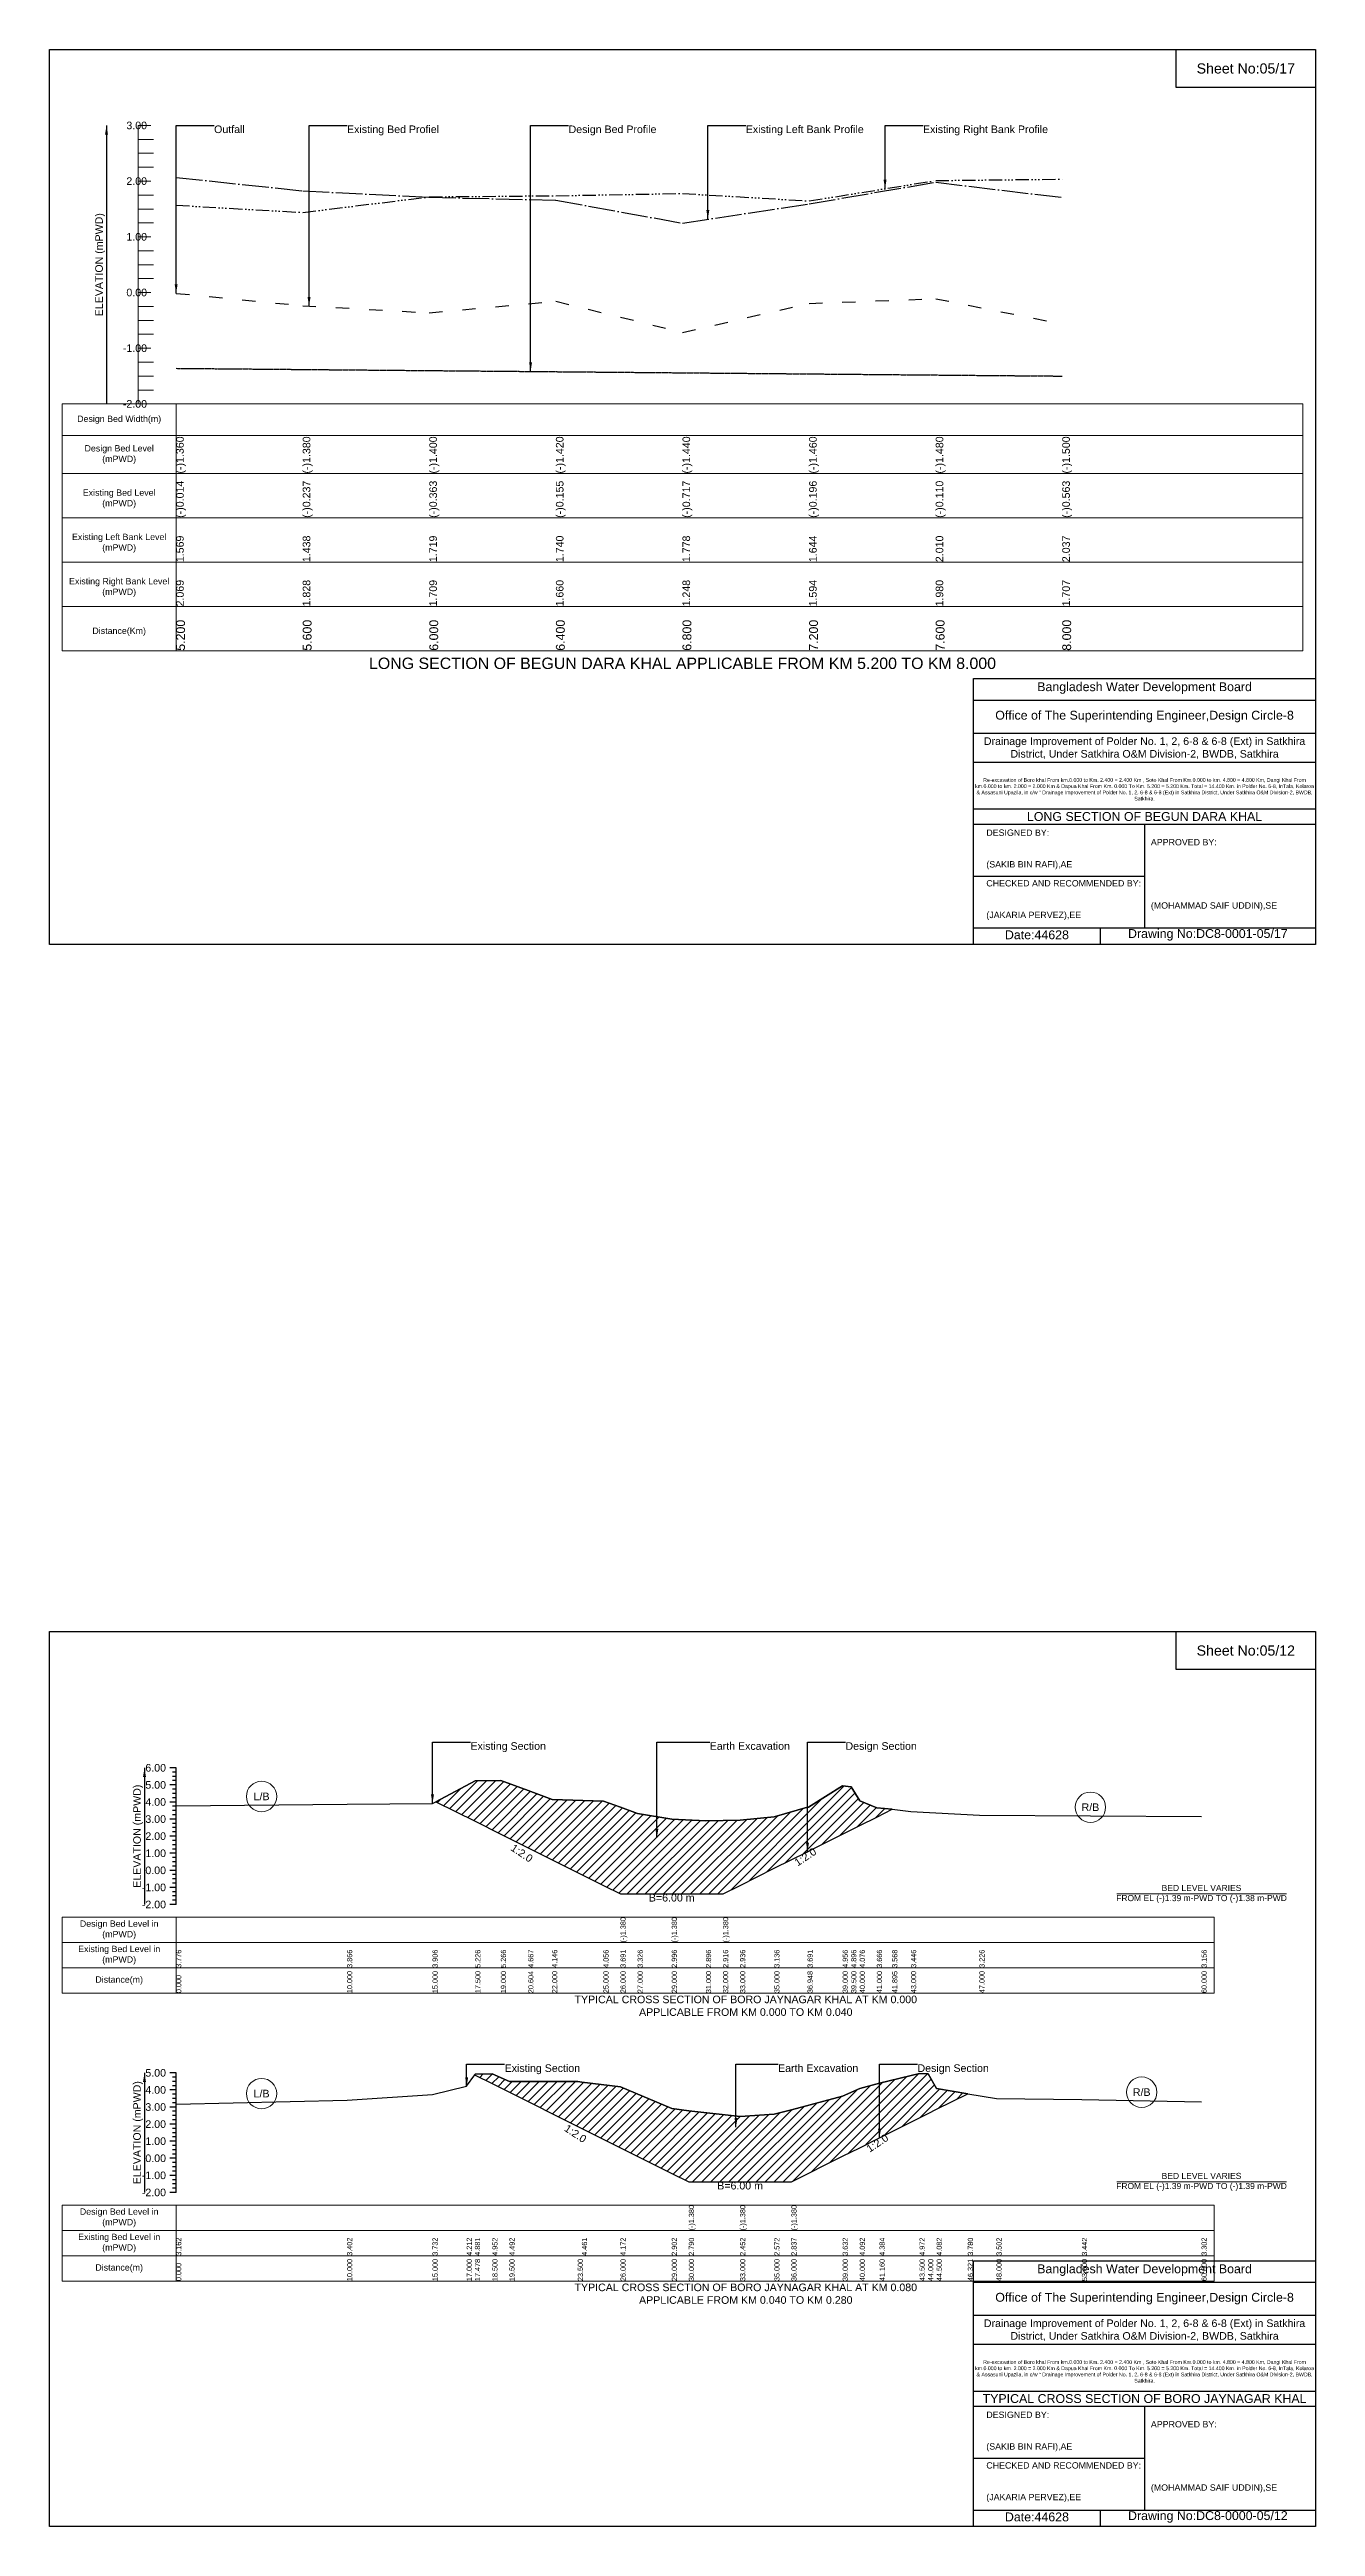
# Model space of a CAD drawing. Header units: inches. Extents: x 91000 to 268000, y -5656 to 20000.
# Drawn here: x 140000 to 148000, y -5656 to 10000 of the extents above; entities that cross this region are included whole.
import ezdxf

# ---------------------------------------------------------------- set-up
doc = ezdxf.new("R2010")
doc.units = ezdxf.units.IN
doc.header["$LTSCALE"] = 7
doc.header["$MEASUREMENT"] = 0
for name, pattern in [('ACAD_ISO03W100', [30, 12, -18]), ('ACAD_ISO04W100', [30, 24, -3, 0, -3]), ('ACAD_ISO14W100', [24, 12, -3, 0, -3, 0, -3, 0, -3]), ('CENTER', [2, 1.25, -0.25, 0.25, -0.25])]:
    doc.linetypes.add(name, pattern=pattern)
for name, color, linetype, lineweight in [('Cross section Data Border', 7, 'Continuous', 9), ('Cross Section Labels', 7, 'Continuous', 9), ('Design Bed Level Long Section', 7, 'CENTER', 25), ('Existing Bed Level for Long Section', 7, 'ACAD_ISO03W100', 25), ('Existing Left Bank of Long section', 7, 'ACAD_ISO04W100', 25), ('Existing Right Bank of Long Section', 7, 'ACAD_ISO14W100', 25), ('Existing_Bed_Level for Xsection', 7, 'Continuous', 25), ('Long Section Border', 7, 'Continuous', 9), ('Long Section Labels', 7, 'Continuous', 9), ('Vscale for Long Section', 7, 'Continuous', 9)]:
    doc.layers.add(name, color=color, linetype=linetype, lineweight=lineweight)
doc.styles.get("Standard").update_dxf_attribs({"font": 'arial.ttf'})
doc.dimstyles.get("Standard").update_dxf_attribs({"dimtxt": 0.18, "dimasz": 0.18, "dimexe": 0.18, "dimexo": 0.0625, "dimgap": 0.09, "dimtad": 0, "dimtih": 1, "dimtoh": 1, "dimdec": 4, "dimzin": 0, "dimdsep": 46, "dimtxsty": 'Standard', "dimcen": 0.09, "dimadec": 0, "dimazin": 0, "dimtfac": 1, "dimtdec": 4, "dimtofl": 0, "dimtmove": 0, "dimatfit": 3, "dimfxl": 1, "dimtolj": 1, "dimtzin": 0, "dimarcsym": 0})

msp = doc.modelspace()

# ---------------------------------------------------------------- hatches: boundary and pattern name
at = {"layer": 'Existing_Bed_Level for Xsection'}
h = msp.add_hatch(dxfattribs=at)
h.set_pattern_fill('ANSI31', color=256, scale=324, style=0)
h.paths.add_polyline_path([(142442, -1075), (142690, -1199), (142852, -1280), (143025, -1366), (143176, -1442), (143500, -1604), (143608, -1658), (143716, -1658), (143932, -1658), (144148, -1658), (144256, -1658), (144364, -1604), (144580, -1496), (144790, -1391), (144796, -1388), (145012, -1280), (145066, -1253), (145120, -1226), (145228, -1172), (145325, -1123), (145228, -1113), (145120, -1069), (145066, -980), (145012, -974), (144796, -1109), (144790, -1110), (144580, -1170), (144364, -1192), (144256, -1194), (144148, -1196), (143932, -1185), (143716, -1150), (143608, -1110), (143500, -1071), (143176, -1061), (143025, -1005), (142852, -940), (142690, -944)])
h = msp.add_hatch(dxfattribs=at)
h.set_pattern_fill('ANSI31', color=256, scale=324, style=0)
h.paths.add_polyline_path([(142688, -2802), (142690, -2803), (142798, -2857), (142906, -2911), (143338, -3127), (143364, -3140), (143608, -3262), (143932, -3424), (144040, -3478), (144364, -3478), (144580, -3478), (144688, -3478), (145012, -3316), (145120, -3262), (145245, -3199), (145498, -3073), (145552, -3046), (145606, -3019), (145803, -2921), (145606, -2888), (145552, -2794), (145498, -2792), (145245, -2855), (145120, -2887), (145012, -2937), (144688, -3022), (144580, -3051), (144364, -3064), (144040, -3028), (143932, -3015), (143608, -2878), (143364, -2847), (143338, -2844), (142906, -2844), (142798, -2794), (142690, -2798)])

# ---------------------------------------------------------------- linework, layer by layer
for points in [[(140000, 10000), (148000, 10000), (148000, 4344), (140000, 4344)], [(147120, 10000), (148000, 10000), (148000, 9760), (147120, 9760)], [(140000, 0), (148000, 0), (148000, -5656), (140000, -5656)], [(147120, 0), (148000, 0), (148000, -240), (147120, -240)]]:
    msp.add_lwpolyline(points, close=True)
for points in [[(145840, 4344), (145840, 6024), (148000, 6024)], [(145840, 5888), (148000, 5888)], [(145840, 5680), (148000, 5680)], [(145840, 5496), (148000, 5496)], [(145840, 5200), (148000, 5200)], [(145840, 5104), (148000, 5104)], [(146920, 5104), (146920, 4448)], [(145840, 4776), (146920, 4776)], [(145840, 4448), (148000, 4448)], [(146640, 4448), (146640, 4344)], [(145840, -5656), (145840, -3976), (148000, -3976)], [(145840, -4112), (148000, -4112)], [(145840, -4320), (148000, -4320)], [(145840, -4504), (148000, -4504)], [(145840, -4800), (148000, -4800)], [(145840, -4896), (148000, -4896)], [(146920, -4896), (146920, -5552)], [(145840, -5224), (146920, -5224)], [(145840, -5552), (148000, -5552)], [(146640, -5552), (146640, -5656)]]:
    msp.add_lwpolyline(points)
at = {"layer": 'Cross section Data Border'}
for points in [[(140080, -1805), (147360, -1805), (147360, -2285), (140080, -2285)], [(140080, -3625), (147360, -3625), (147360, -4105), (140080, -4105)]]:
    msp.add_lwpolyline(points, close=True, dxfattribs=at)
for points in [[(140800, -1805), (140800, -2285)], [(140080, -1965), (147360, -1965)], [(140080, -2125), (147360, -2125)], [(140800, -3625), (140800, -4105)], [(140080, -3785), (147360, -3785)], [(140080, -3945), (147360, -3945)]]:
    msp.add_lwpolyline(points, dxfattribs=at)
at = {"layer": 'Cross Section Labels'}
for points in [[(146744, -1658), (147816, -1658)], [(146744, -3478), (147816, -3478)]]:
    msp.add_lwpolyline(points, dxfattribs=at)
for centre in [(141340, -1042), (146578, -1110), (146902, -2911), (141340, -2920)]:
    msp.add_circle(centre, 96, dxfattribs=at)
at = {"layer": 'Design Bed Level Long Section'}
msp.add_lwpolyline([(140800, 7985), (141600, 7978), (142400, 7971), (143200, 7964), (144000, 7957), (144800, 7950), (145600, 7943), (146400, 7936)], dxfattribs=at)
at = {"layer": 'Existing Bed Level for Long Section'}
msp.add_lwpolyline([(140800, 8459), (141600, 8381), (142400, 8336), (143200, 8409), (144000, 8212), (144800, 8395), (145600, 8425), (146400, 8266)], dxfattribs=at)
at = {"layer": 'Existing Left Bank of Long section'}
msp.add_lwpolyline([(140800, 9192), (141600, 9107), (142400, 9066), (143200, 9048), (144000, 8903), (144800, 9025), (145600, 9161), (146400, 9065)], dxfattribs=at)
at = {"layer": 'Existing Right Bank of Long Section'}
msp.add_lwpolyline([(140800, 9016), (141600, 8970), (142400, 9069), (143200, 9076), (144000, 9090), (144800, 9043), (145600, 9172), (146400, 9181)], dxfattribs=at)
at = {"layer": 'Existing_Bed_Level for Xsection'}
for points in [[(140800, -861), (140760, -861)], [(140800, -888), (140776, -888)], [(140800, -915), (140776, -915)], [(140800, -1725), (140800, -1617), (140800, -1509), (140800, -1401), (140800, -1293), (140800, -1185), (140800, -1077), (140800, -969), (140800, -861)], [(140800, -969), (140760, -969)], [(140800, -1077), (140760, -1077)], [(140800, -942), (140776, -942)], [(140800, -996), (140776, -996)], [(140800, -1023), (140776, -1023)], [(140800, -1050), (140776, -1050)], [(140800, -1101), (141880, -1091), (142420, -1087), (142442, -1075), (142690, -944), (142852, -940), (143025, -1005), (143176, -1061), (143500, -1071), (143608, -1110), (143608, -1110), (143716, -1150), (143932, -1185), (143932, -1185), (144148, -1196), (144256, -1194), (144256, -1194), (144364, -1192), (144580, -1170), (144790, -1110), (144796, -1109), (145012, -974), (145066, -980), (145120, -1069), (145228, -1113), (145325, -1123), (145444, -1137), (145876, -1160), (147280, -1168)], [(140800, -1185), (140760, -1185)], [(140800, -1104), (140776, -1104)], [(140800, -1131), (140776, -1131)], [(140800, -1158), (140776, -1158)], [(140800, -1212), (140776, -1212)], [(140800, -1239), (140776, -1239)], [(140800, -1293), (140760, -1293)], [(140800, -1401), (140760, -1401)], [(140800, -1266), (140776, -1266)], [(140800, -1320), (140776, -1320)], [(140800, -1347), (140776, -1347)], [(140800, -1374), (140776, -1374)], [(140800, -1509), (140760, -1509)], [(140800, -1428), (140776, -1428)], [(140800, -1455), (140776, -1455)], [(140800, -1482), (140776, -1482)], [(140800, -1536), (140776, -1536)], [(140800, -1563), (140776, -1563)], [(140800, -1617), (140760, -1617)], [(140800, -1590), (140776, -1590)], [(140800, -1644), (140776, -1644)], [(140800, -1671), (140776, -1671)], [(140800, -1698), (140776, -1698)], [(140800, -1725), (140760, -1725)], [(140800, -2789), (140760, -2789)], [(140800, -2816), (140776, -2816)], [(140800, -3545), (140800, -3437), (140800, -3329), (140800, -3221), (140800, -3113), (140800, -3005), (140800, -2897), (140800, -2789)], [(140800, -2987), (141880, -2961), (142420, -2926), (142636, -2874), (142688, -2802), (142690, -2798), (142798, -2794), (142906, -2844), (143338, -2844), (143364, -2847), (143608, -2878), (143932, -3015), (144040, -3028), (144040, -3028), (144364, -3064), (144364, -3064), (144580, -3051), (144688, -3022), (144688, -3022), (145012, -2937), (145120, -2887), (145245, -2855), (145498, -2792), (145552, -2794), (145606, -2888), (145803, -2921), (145984, -2951), (146524, -2957), (147280, -2972)], [(140800, -2897), (140760, -2897)], [(140800, -2843), (140776, -2843)], [(140800, -2870), (140776, -2870)], [(140800, -2924), (140776, -2924)], [(140800, -2951), (140776, -2951)], [(140800, -3005), (140760, -3005)], [(140800, -3113), (140760, -3113)], [(140800, -2978), (140776, -2978)], [(140800, -3032), (140776, -3032)], [(140800, -3059), (140776, -3059)], [(140800, -3086), (140776, -3086)], [(140800, -3221), (140760, -3221)], [(140800, -3140), (140776, -3140)], [(140800, -3167), (140776, -3167)], [(140800, -3194), (140776, -3194)], [(140800, -3248), (140776, -3248)], [(140800, -3275), (140776, -3275)], [(140800, -3329), (140760, -3329)], [(140800, -3437), (140760, -3437)], [(140800, -3302), (140776, -3302)], [(140800, -3356), (140776, -3356)], [(140800, -3383), (140776, -3383)], [(140800, -3410), (140776, -3410)], [(140800, -3545), (140760, -3545)], [(140800, -3464), (140776, -3464)], [(140800, -3491), (140776, -3491)], [(140800, -3518), (140776, -3518)]]:
    msp.add_lwpolyline(points, dxfattribs=at)
for points in [[(142442, -1075), (142690, -1199), (142852, -1280), (143025, -1366), (143176, -1442), (143500, -1604), (143608, -1658), (143608, -1658), (143716, -1658), (143932, -1658), (143932, -1658), (144148, -1658), (144256, -1658), (144256, -1658), (144364, -1604), (144580, -1496), (144790, -1391), (144796, -1388), (145012, -1280), (145066, -1253), (145120, -1226), (145228, -1172), (145325, -1123), (145228, -1113), (145120, -1069), (145066, -980), (145012, -974), (144796, -1109), (144790, -1110), (144580, -1170), (144364, -1192), (144256, -1194), (144256, -1194), (144148, -1196), (143932, -1185), (143932, -1185), (143716, -1150), (143608, -1110), (143608, -1110), (143500, -1071), (143176, -1061), (143025, -1005), (142852, -940), (142690, -944)], [(142688, -2802), (142688, -2802), (142690, -2803), (142798, -2857), (142906, -2911), (143338, -3127), (143364, -3140), (143608, -3262), (143932, -3424), (144040, -3478), (144040, -3478), (144364, -3478), (144364, -3478), (144580, -3478), (144688, -3478), (144688, -3478), (145012, -3316), (145120, -3262), (145245, -3199), (145498, -3073), (145552, -3046), (145606, -3019), (145803, -2921), (145803, -2921), (145803, -2921), (145606, -2888), (145552, -2794), (145498, -2792), (145245, -2855), (145120, -2887), (145012, -2937), (144688, -3022), (144688, -3022), (144580, -3051), (144364, -3064), (144364, -3064), (144040, -3028), (144040, -3028), (143932, -3015), (143608, -2878), (143364, -2847), (143338, -2844), (142906, -2844), (142798, -2794), (142690, -2798), (142688, -2802)]]:
    msp.add_lwpolyline(points, close=True, dxfattribs=at)
at = {"layer": 'Long Section Border'}
msp.add_lwpolyline([(140080, 7760), (147920, 7760), (147920, 6200), (140080, 6200)], close=True, dxfattribs=at)
for points in [[(140800, 7760), (140800, 6200)], [(140080, 7560), (147920, 7560)], [(140080, 7320), (147920, 7320)], [(140080, 7040), (147920, 7040)], [(140080, 6760), (147920, 6760)], [(140080, 6480), (147920, 6480)]]:
    msp.add_lwpolyline(points, dxfattribs=at)
at = {"layer": 'Vscale for Long Section'}
for points in [[(140560, 7760), (140560, 8112), (140560, 8464), (140560, 8816), (140560, 9168), (140560, 9520)], [(140560, 9520), (140640, 9520)], [(140560, 9432), (140656, 9432)], [(140560, 9344), (140656, 9344)], [(140560, 9256), (140656, 9256)], [(140560, 9168), (140640, 9168)], [(140560, 9080), (140656, 9080)], [(140560, 8992), (140656, 8992)], [(140560, 8904), (140656, 8904)], [(140560, 8816), (140640, 8816)], [(140560, 8728), (140656, 8728)], [(140560, 8640), (140656, 8640)], [(140560, 8552), (140656, 8552)], [(140560, 8464), (140640, 8464)], [(140560, 8376), (140656, 8376)], [(140560, 8288), (140656, 8288)], [(140560, 8200), (140656, 8200)], [(140560, 8112), (140640, 8112)], [(140560, 8024), (140656, 8024)], [(140560, 7936), (140656, 7936)], [(140560, 7848), (140656, 7848)], [(140560, 7760), (140640, 7760)]]:
    msp.add_lwpolyline(points, dxfattribs=at)

# ---------------------------------------------------------------- texts
at = {"attachment_point": 5}
for s, insert, char_height in [('Sheet No:05/17', (147560, 9880), 64), ('Bangladesh Water Development Board', (146920, 5964), 56), ('Office of The Superintending Engineer,Design Circle-8', (146920, 5784), 56), ('Sheet No:05/12', (147560, -120), 64), ('Bangladesh Water Development Board', (146920, -4036), 56), ('Office of The Superintending Engineer,Design Circle-8', (146920, -4216), 56)]:
    msp.add_mtext(s, dxfattribs=dict(at, insert=insert, char_height=char_height))
for s, insert, char_height, width, attachment_point in [('Drainage Improvement of Polder No. 1, 2, 6-8 & 6-8 (Ext) in Satkhira District, Under Satkhira O&M Division-2, BWDB, Satkhira', (146920, 5584), 48, 2240, 5), ('Re-excavation of Boro khal From km.0.000 to Km. 2.400 = 2.400 Km , Soto Khal From Km.0.000 to km. 4.800 = 4.800 Km, Dangi Khal From km.0.000 to km. 2.000 = 2.000 Km & Dapua Khal From Km. 0.000 To Km. 5.200 = 5.200 Km. Total = 14.400 Km. in Polder No. 6-8, InTala, Kolaroa & Assasuni Upazila, in c/w “ Drainage Improvement of Polder No. 1, 2, 6-8 & 6-8 (Ext) in Satkhira District, Under Satkhira O&M Division-2, BWDB, Satkhira.', (146920, 5324), 23.565, 2160, 5), ('LONG SECTION OF BEGUN DARA KHAL', (146920, 5152), 56, 2240, 5), ('DESIGNED BY:^J^J^J(SAKIB BIN RAFI),AE', (145920, 4944), 40, 1120, 4), ('APPROVED BY:^J^J^J^J^J^J(MOHAMMAD SAIF UDDIN),SE', (146960, 4784), 40, 1120, 4), ('CHECKED AND RECOMMENDED BY:^J^J^J(JAKARIA PERVEZ),EE', (145920, 4624), 40, 1120, 4), ('Date:44628', (146240, 4404), 56, 1120, 5), ('Drawing No:DC8-0001-05/17', (147320, 4404), 56, 1760, 5), ('Drainage Improvement of Polder No. 1, 2, 6-8 & 6-8 (Ext) in Satkhira District, Under Satkhira O&M Division-2, BWDB, Satkhira', (146920, -4416), 48, 2240, 5), ('Re-excavation of Boro khal From km.0.000 to Km. 2.400 = 2.400 Km , Soto Khal From Km.0.000 to km. 4.800 = 4.800 Km, Dangi Khal From km.0.000 to km. 2.000 = 2.000 Km & Dapua Khal From Km. 0.000 To Km. 5.200 = 5.200 Km. Total = 14.400 Km. in Polder No. 6-8, InTala, Kolaroa & Assasuni Upazila, in c/w “ Drainage Improvement of Polder No. 1, 2, 6-8 & 6-8 (Ext) in Satkhira District, Under Satkhira O&M Division-2, BWDB, Satkhira.', (146920, -4676), 23.565, 2160, 5), ('TYPICAL CROSS SECTION OF BORO JAYNAGAR KHAL', (146920, -4848), 56, 2240, 5), ('DESIGNED BY:^J^J^J(SAKIB BIN RAFI),AE', (145920, -5056), 40, 1120, 4), ('APPROVED BY:^J^J^J^J^J^J(MOHAMMAD SAIF UDDIN),SE', (146960, -5216), 40, 1120, 4), ('CHECKED AND RECOMMENDED BY:^J^J^J(JAKARIA PERVEZ),EE', (145920, -5376), 40, 1120, 4), ('Date:44628', (146240, -5596), 56, 1120, 5), ('Drawing No:DC8-0000-05/12', (147320, -5596), 56, 1760, 5)]:
    msp.add_mtext(s, dxfattribs=dict(insert=insert, char_height=char_height, width=width, attachment_point=attachment_point))
at = {"layer": 'Cross section Data Border', "char_height": 40, "width": 640, "attachment_point": 5}
for s, insert in [('Design Bed Level in (mPWD)', (140440, -1885)), ('Existing Bed Level in (mPWD)', (140440, -2045)), ('Distance(m)', (140440, -2205)), ('Design Bed Level in (mPWD)', (140440, -3705)), ('Existing Bed Level in (mPWD)', (140440, -3865)), ('Distance(m)', (140440, -4025))]:
    msp.add_mtext(s, dxfattribs=dict(at, insert=insert))
at = {"layer": 'Cross Section Labels'}
for s, insert, char_height, attachment_point in [('Existing Section', (142660, -699), 48, 1), ('Earth Excavation', (144172, -699), 48, 1), ('Design Section', (145030, -699), 48, 1), ('L/B', (141340, -1042), 48, 5), ('R/B', (146578, -1110), 48, 5), ('B=6.00 m', (143932, -1658), 48, 2), ('BED LEVEL VARIES ^JFROM EL (-)1.39 m-PWD TO (-)1.38 m-PWD', (147280, -1658), 38.4, 5), ('TYPICAL CROSS SECTION OF BORO JAYNAGAR KHAL AT KM 0.000^JAPPLICABLE FROM KM 0.000 TO KM 0.040', (144400, -2365), 48, 5), ('Existing Section', (142876, -2735), 48, 1), ('Earth Excavation', (144604, -2735), 48, 1), ('Design Section', (145485, -2735), 48, 1), ('L/B', (141340, -2920), 48, 5), ('R/B', (146902, -2911), 48, 5), ('BED LEVEL VARIES ^JFROM EL (-)1.39 m-PWD TO (-)1.39 m-PWD', (147280, -3478), 38.4, 5), ('B=6.00 m', (144364, -3478), 48, 2), ('TYPICAL CROSS SECTION OF BORO JAYNAGAR KHAL AT KM 0.080^JAPPLICABLE FROM KM 0.040 TO KM 0.280', (144400, -4185), 48, 5)]:
    msp.add_mtext(s, dxfattribs=dict(at, insert=insert, char_height=char_height, attachment_point=attachment_point))
at = {"layer": 'Cross Section Labels', "char_height": 48, "attachment_point": 2}
for insert, rotation in [((142998, -1380), 326.3099), ((144763, -1404), 33.6901), ((143337, -3153), 326.3099), ((145218, -3213), 33.6901)]:
    msp.add_mtext('1:2.0', dxfattribs=dict(at, insert=insert, rotation=rotation))
at = {"layer": 'Existing_Bed_Level for Xsection', "char_height": 48, "attachment_point": 6}
for s, insert in [('6.00', (140736, -861)), ('4.00', (140736, -1077)), ('5.00', (140736, -969)), ('3.00', (140736, -1185)), ('2.00', (140736, -1293)), ('1.00', (140736, -1401)), ('0.00', (140736, -1509)), ('-1.00', (140736, -1617)), ('-2.00', (140736, -1725)), ('5.00', (140736, -2789)), ('4.00', (140736, -2897)), ('3.00', (140736, -3005)), ('2.00', (140736, -3113)), ('1.00', (140736, -3221)), ('-1.00', (140736, -3437)), ('0.00', (140736, -3329)), ('-2.00', (140736, -3545))]:
    msp.add_mtext(s, dxfattribs=dict(at, insert=insert))
at = {"layer": 'Existing_Bed_Level for Xsection', "rotation": 90}
for s, insert, char_height, attachment_point in [('ELEVATION (mPWD)', (140560, -1293), 48, 5), ('(-)1.380', (143608, -1965), 32.8, 1), ('(-)1.380', (143932, -1965), 32.8, 1), ('(-)1.380', (144256, -1965), 32.8, 1), ('3.776', (140800, -2125), 32.8, 1), ('3.866', (141880, -2125), 32.8, 1), ('3.906', (142420, -2125), 32.8, 1), ('5.226', (142690, -2125), 32.8, 1), ('5.266', (142852, -2125), 32.8, 1), ('4.667', (143025, -2125), 32.8, 1), ('4.146', (143176, -2125), 32.8, 1), ('4.056', (143500, -2125), 32.8, 1), ('3.691', (143608, -2125), 32.8, 1), ('3.326', (143716, -2125), 32.8, 1), ('2.996', (143932, -2125), 32.8, 1), ('2.896', (144148, -2125), 32.8, 1), ('2.916', (144256, -2125), 32.8, 1), ('2.936', (144364, -2125), 32.8, 1), ('3.136', (144580, -2125), 32.8, 1), ('3.691', (144790, -2125), 32.8, 1), ('4.956', (145012, -2125), 32.8, 1), ('4.896', (145066, -2125), 32.8, 1), ('4.076', (145120, -2125), 32.8, 1), ('3.666', (145228, -2125), 32.8, 1), ('3.568', (145325, -2125), 32.8, 1), ('3.446', (145444, -2125), 32.8, 1), ('3.226', (145876, -2125), 32.8, 1), ('3.156', (147280, -2125), 32.8, 1), ('0.000', (140800, -2285), 32.8, 1), ('10.000', (141880, -2285), 32.8, 1), ('15.000', (142420, -2285), 32.8, 1), ('17.500', (142690, -2285), 32.8, 1), ('19.000', (142852, -2285), 32.8, 1), ('20.604', (143025, -2285), 32.8, 1), ('22.000', (143176, -2285), 32.8, 1), ('25.000', (143500, -2285), 32.8, 1), ('26.000', (143608, -2285), 32.8, 1), ('27.000', (143716, -2285), 32.8, 1), ('29.000', (143932, -2285), 32.8, 1), ('31.000', (144148, -2285), 32.8, 1), ('32.000', (144256, -2285), 32.8, 1), ('33.000', (144364, -2285), 32.8, 1), ('35.000', (144580, -2285), 32.8, 1), ('36.948', (144790, -2285), 32.8, 1), ('39.000', (145012, -2285), 32.8, 1), ('39.500', (145066, -2285), 32.8, 1), ('40.000', (145120, -2285), 32.8, 1), ('41.000', (145228, -2285), 32.8, 1), ('41.895', (145325, -2285), 32.8, 1), ('43.000', (145444, -2285), 32.8, 1), ('47.000', (145876, -2285), 32.8, 1), ('60.000', (147280, -2285), 32.8, 1), ('ELEVATION (mPWD)', (140560, -3167), 48, 5), ('(-)1.380', (144040, -3785), 32.8, 1), ('(-)1.380', (144364, -3785), 32.8, 1), ('(-)1.380', (144688, -3785), 32.8, 1), ('3.162', (140800, -3945), 32.8, 1), ('3.402', (141880, -3945), 32.8, 1), ('3.732', (142420, -3945), 32.8, 1), ('4.212', (142636, -3945), 32.8, 1), ('4.881', (142688, -3945), 32.8, 1), ('4.952', (142798, -3945), 32.8, 1), ('4.492', (142906, -3945), 32.8, 1), ('4.461', (143364, -3945), 32.8, 1), ('4.172', (143608, -3945), 32.8, 1), ('2.902', (143932, -3945), 32.8, 1), ('2.790', (144040, -3945), 32.8, 1), ('2.452', (144364, -3945), 32.8, 1), ('2.572', (144580, -3945), 32.8, 1), ('2.837', (144688, -3945), 32.8, 1), ('3.632', (145012, -3945), 32.8, 1), ('4.092', (145120, -3945), 32.8, 1), ('4.384', (145245, -3945), 32.8, 1), ('4.972', (145498, -3945), 32.8, 1), ('4.082', (145606, -3945), 32.8, 1), ('3.780', (145803, -3945), 32.8, 1), ('3.502', (145984, -3945), 32.8, 1), ('3.442', (146524, -3945), 32.8, 1), ('3.302', (147280, -3945), 32.8, 1), ('0.000', (140800, -4105), 32.8, 1), ('10.000', (141880, -4105), 32.8, 1), ('15.000', (142420, -4105), 32.8, 1), ('17.000', (142636, -4105), 32.8, 1), ('17.478', (142688, -4105), 32.8, 1), ('18.500', (142798, -4105), 32.8, 1), ('19.500', (142906, -4105), 32.8, 1), ('23.500', (143338, -4105), 32.8, 1), ('26.000', (143608, -4105), 32.8, 1), ('29.000', (143932, -4105), 32.8, 1), ('30.000', (144040, -4105), 32.8, 1), ('33.000', (144364, -4105), 32.8, 1), ('35.000', (144580, -4105), 32.8, 1), ('36.000', (144688, -4105), 32.8, 1), ('39.000', (145012, -4105), 32.8, 1), ('40.000', (145120, -4105), 32.8, 1), ('41.160', (145245, -4105), 32.8, 1), ('43.500', (145498, -4105), 32.8, 1), ('44.000', (145552, -4105), 32.8, 1), ('44.500', (145606, -4105), 32.8, 1), ('46.321', (145803, -4105), 32.8, 1), ('48.000', (145984, -4105), 32.8, 1), ('53.000', (146524, -4105), 32.8, 1), ('60.000', (147280, -4105), 32.8, 1)]:
    msp.add_mtext(s, dxfattribs=dict(at, insert=insert, char_height=char_height, attachment_point=attachment_point))
at = {"layer": 'Long Section Border', "attachment_point": 5}
for s, insert, char_height in [('Design Bed Width(m)', (140440, 7660), 40), ('Design Bed Level^J(mPWD)', (140440, 7440), 40), ('Existing Bed Level^J(mPWD)', (140440, 7160), 40), ('Existing Left Bank Level^J(mPWD)', (140440, 6880), 40), ('Existing Right Bank Level^J(mPWD)', (140440, 6600), 40), ('Distance(Km)', (140440, 6320), 40), ('LONG SECTION OF BEGUN DARA KHAL APPLICABLE FROM KM 5.200 TO KM 8.000', (144000, 6120), 72)]:
    msp.add_mtext(s, dxfattribs=dict(at, insert=insert, char_height=char_height))
at = {"layer": 'Long Section Labels', "char_height": 48, "attachment_point": 1}
for s, insert in [('Outfall', (141040, 9520)), ('Existing Bed Profiel', (141880, 9520)), ('Design Bed Profile', (143280, 9520)), ('Existing Left Bank Profile', (144400, 9520)), ('Existing Right Bank Profile', (145520, 9520))]:
    msp.add_mtext(s, dxfattribs=dict(at, insert=insert))
at = {"layer": 'Vscale for Long Section', "char_height": 48, "attachment_point": 6}
for s, insert in [('3.00', (140616, 9520)), ('2.00', (140616, 9168)), ('1.00', (140616, 8816)), ('0.00', (140616, 8464)), ('-1.00', (140616, 8112)), ('-2.00', (140616, 7760))]:
    msp.add_mtext(s, dxfattribs=dict(at, insert=insert))
at = {"layer": 'Vscale for Long Section', "rotation": 90}
for s, insert, char_height, attachment_point in [('ELEVATION (mPWD)', (140320, 8640), 48, 5), ('(-)1.360', (140800, 7320), 48, 1), ('(-)1.380', (141600, 7320), 48, 1), ('(-)1.400', (142400, 7320), 48, 1), ('(-)1.420', (143200, 7320), 48, 1), ('(-)1.440', (144000, 7320), 48, 1), ('(-)1.460', (144800, 7320), 48, 1), ('(-)1.480', (145600, 7320), 48, 1), ('(-)1.500', (146400, 7320), 48, 1), ('(-)0.014', (140800, 7040), 48, 1), ('(-)0.237', (141600, 7040), 48, 1), ('(-)0.363', (142400, 7040), 48, 1), ('(-)0.155', (143200, 7040), 48, 1), ('(-)0.717', (144000, 7040), 48, 1), ('(-)0.196', (144800, 7040), 48, 1), ('(-)0.110', (145600, 7040), 48, 1), ('(-)0.563', (146400, 7040), 48, 1), ('1.569', (140800, 6760), 48, 1), ('1.438', (141600, 6760), 48, 1), ('1.719', (142400, 6760), 48, 1), ('1.740', (143200, 6760), 48, 1), ('1.778', (144000, 6760), 48, 1), ('1.644', (144800, 6760), 48, 1), ('2.010', (145600, 6760), 48, 1), ('2.037', (146400, 6760), 48, 1), ('2.069', (140800, 6480), 48, 1), ('1.828', (141600, 6480), 48, 1), ('1.709', (142400, 6480), 48, 1), ('1.660', (143200, 6480), 48, 1), ('1.248', (144000, 6480), 48, 1), ('1.594', (144800, 6480), 48, 1), ('1.980', (145600, 6480), 48, 1), ('1.707', (146400, 6480), 48, 1), ('5.200', (140800, 6200), 56, 1), ('5.600', (141600, 6200), 56, 1), ('6.000', (142400, 6200), 56, 1), ('6.400', (143200, 6200), 56, 1), ('6.800', (144000, 6200), 56, 1), ('7.200', (144800, 6200), 56, 1), ('7.600', (145600, 6200), 56, 1), ('8.000', (146400, 6200), 56, 1)]:
    msp.add_mtext(s, dxfattribs=dict(at, insert=insert, char_height=char_height, attachment_point=attachment_point))

# ---------------------------------------------------------------- leaders
at = {"layer": 'Cross Section Labels', "annotation_type": 0, "has_hookline": 1, "hookline_direction": 0}
for points, text_width in [([(142420, -1087), (142420, -699), (142660, -699)], 467), ([(143838, -1304), (143838, -699), (144172, -699)], 497), ([(144790, -1391), (144790, -699), (145030, -699)], 441), ([(142636, -2874), (142636, -2735), (142876, -2735)], 467), ([(144338, -3132), (144338, -2735), (144604, -2735)], 497), ([(145245, -3199), (145245, -2735), (145485, -2735)], 441)]:
    msp.add_leader(points, dimstyle='Standard', override={"dimasz": 57.6}, dxfattribs=dict(at, text_width=text_width))
at = {"layer": 'Existing_Bed_Level for Xsection'}
for points in [[(140600, -861), (140600, -1725)], [(140600, -2789), (140600, -3545)]]:
    msp.add_leader(points, dimstyle='Standard', override={"dimasz": 57.6}, dxfattribs=at)
at = {"layer": 'Long Section Labels', "annotation_type": 0, "has_hookline": 1, "hookline_direction": 0}
for points, text_width in [([(140800, 8459), (140800, 9520), (141040, 9520)], 186), ([(141640, 8378), (141640, 9520), (141880, 9520)], 571), ([(143040, 7966), (143040, 9520), (143280, 9520)], 547), ([(144160, 8928), (144160, 9520), (144400, 9520)], 737), ([(145280, 9120), (145280, 9520), (145520, 9520)], 782)]:
    msp.add_leader(points, dimstyle='Standard', override={"dimasz": 57.6}, dxfattribs=dict(at, text_width=text_width))
at = {"layer": 'Vscale for Long Section'}
msp.add_leader([(140360, 9520), (140360, 7760)], dimstyle='Standard', override={"dimasz": 57.6}, dxfattribs=at)

doc.saveas('drawing.dxf')
